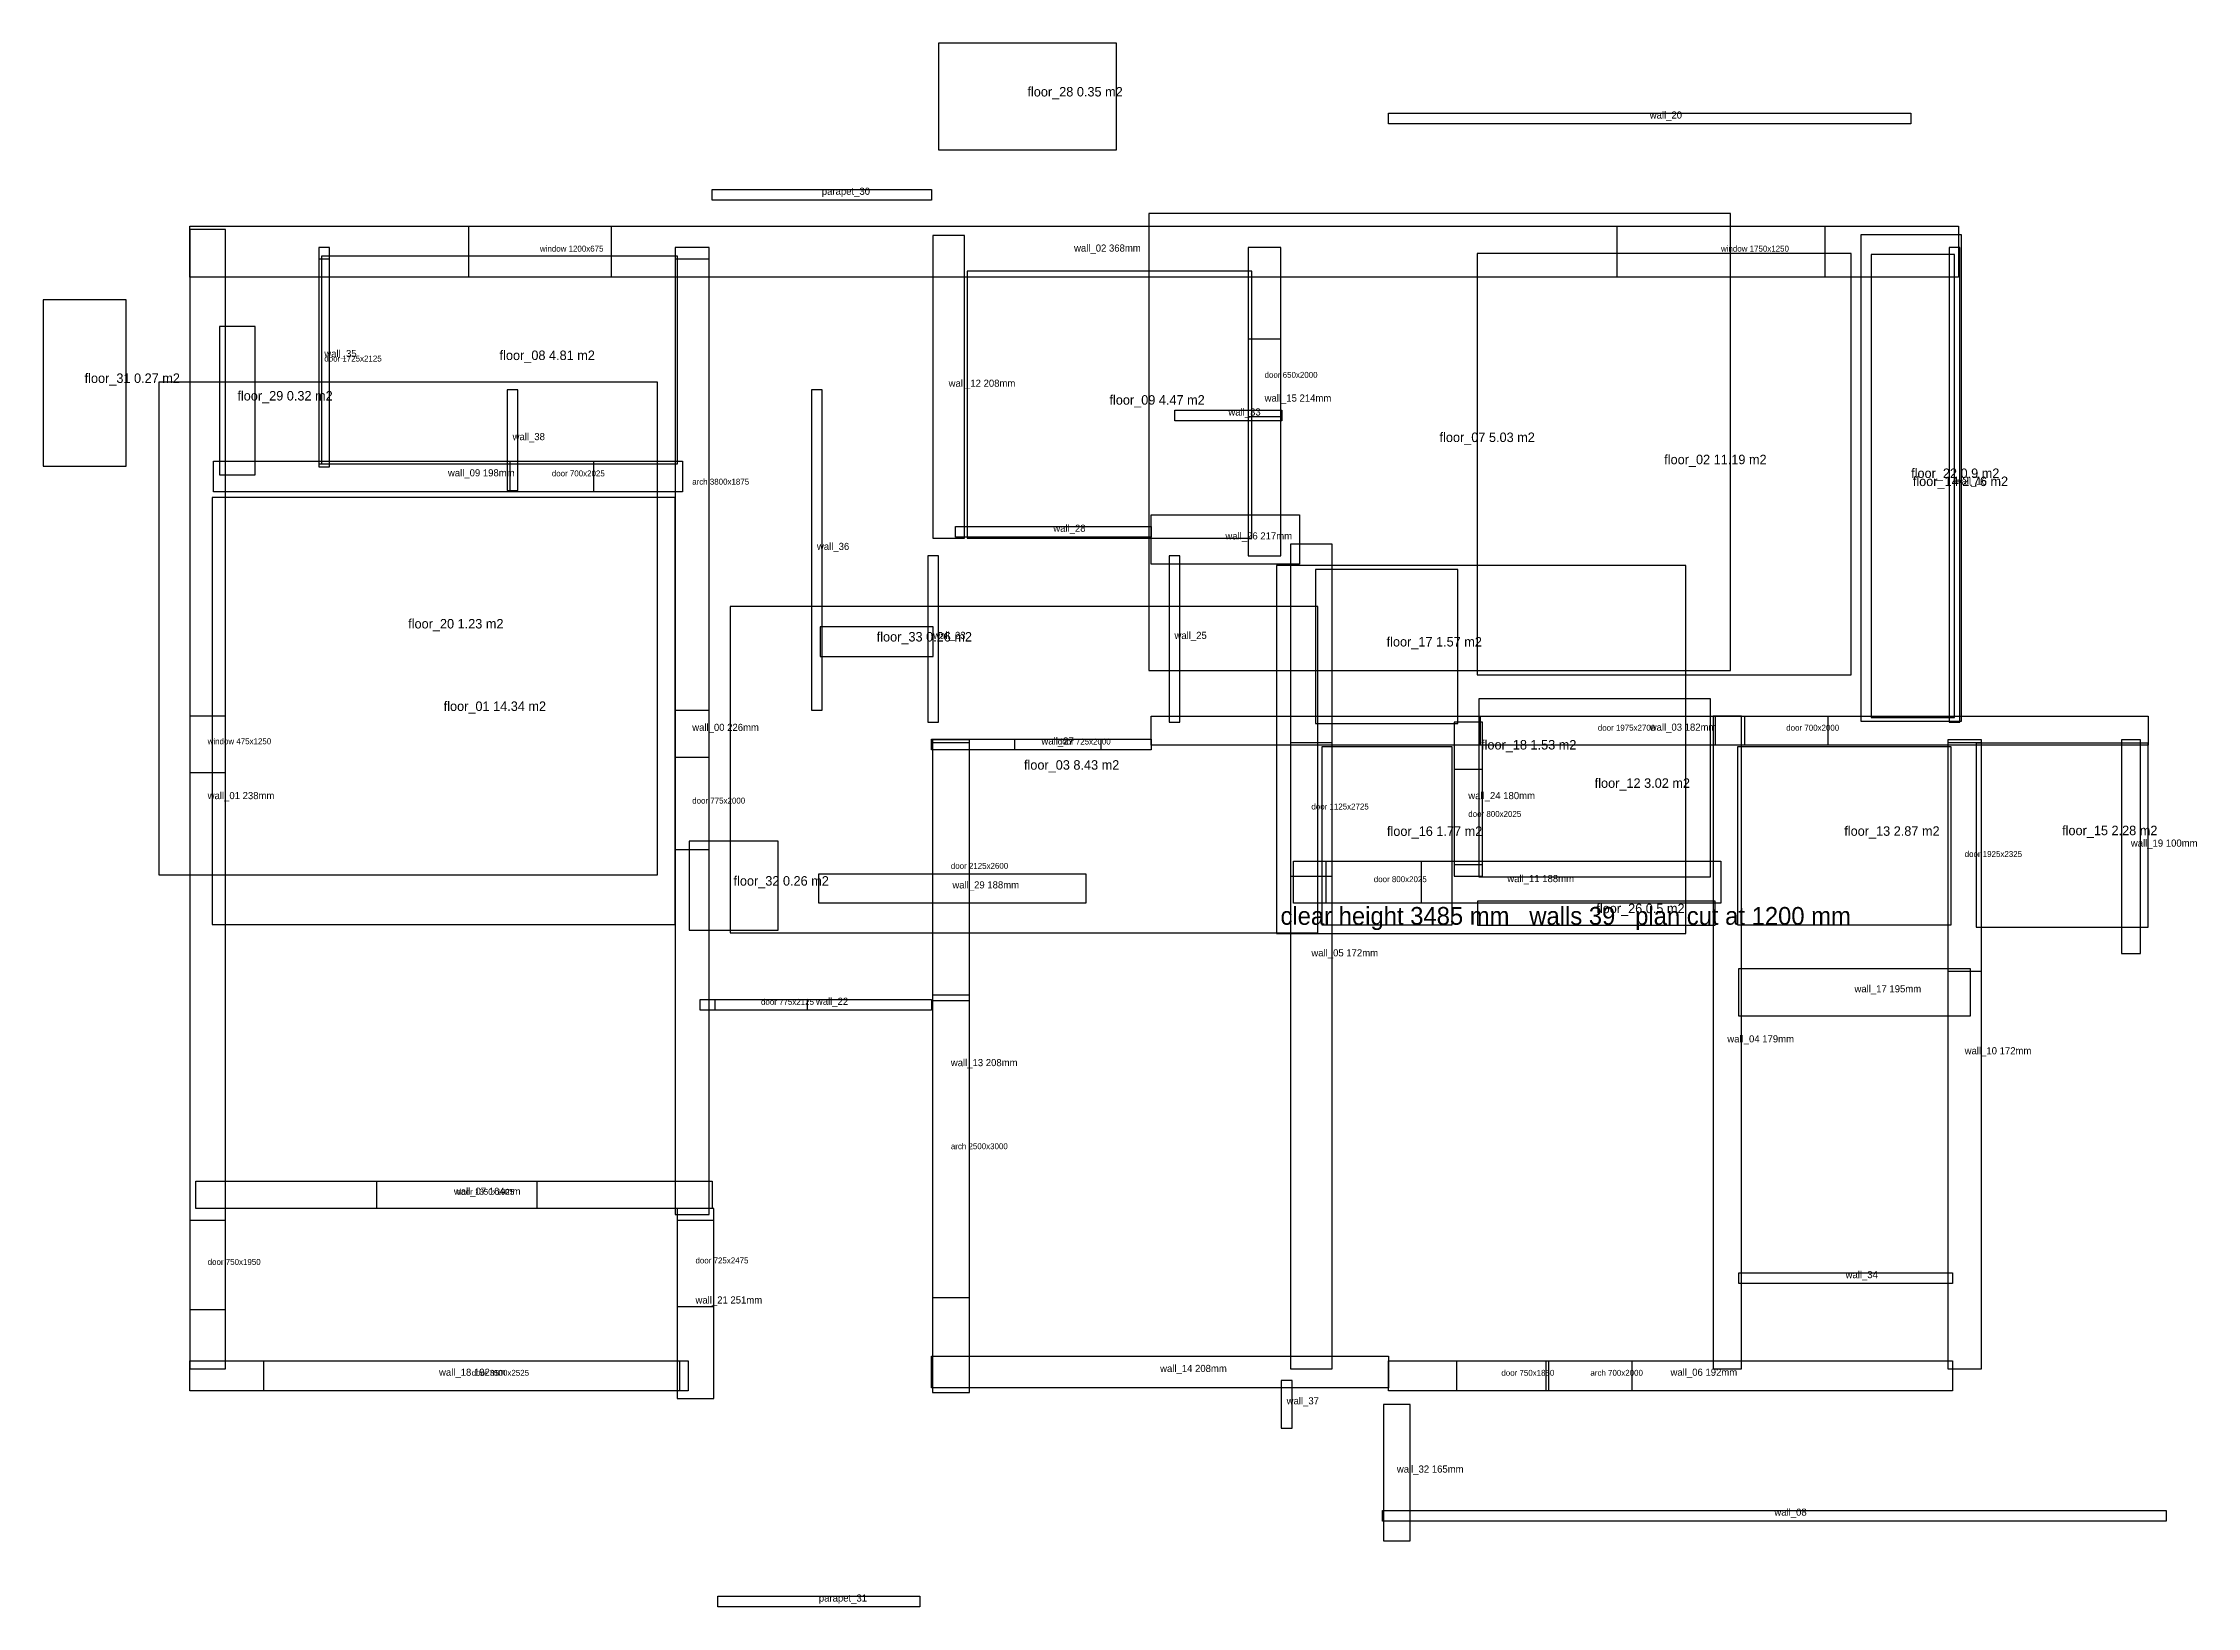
# Model space of a CAD drawing. Header units: metres. Extents: x -10 to 8, y -6 to 50000.
# Drawn here: x -10.42 to 7.72, y -5.75 to 7.43 of the extents above.
import ezdxf

# ---------------------------------------------------------------- set-up
doc = ezdxf.new("R2010")
doc.units = ezdxf.units.M
for name, color, linetype in [('DIMENSIONS', 3, 'Continuous'), ('LABELS', 4, 'Continuous'), ('OPENINGS', 1, 'Continuous'), ('SLABS', 8, 'Continuous'), ('WALLS', 7, 'Continuous')]:
    doc.layers.add(name, color=color, linetype=linetype)

msp = doc.modelspace()

# ---------------------------------------------------------------- linework, layer by layer
at = {"layer": 'OPENINGS'}
for points in [[(-6.839, 5.4585), (-6.839, 5.8868), (-5.639, 5.8868), (-5.639, 5.4585)], [(2.836, 5.4585), (2.836, 5.8868), (4.586, 5.8868), (4.586, 5.4585)], [(-8.1006, 3.884), (-8.0106, 3.884), (-8.0106, 5.609), (-8.1006, 5.609)], [(-5.0991, 1.809), (-4.813, 1.809), (-4.813, 5.609), (-5.0991, 5.609)], [(-0.271, 4.284), (0.0033, 4.284), (0.0033, 4.934), (-0.271, 4.934)], [(-6.489, 3.6495), (-6.489, 3.9078), (-5.789, 3.9078), (-5.789, 3.6495)], [(-9.1875, 1.284), (-8.889, 1.284), (-8.889, 1.759), (-9.1875, 1.759)], [(1.686, 1.5142), (1.686, 1.7567), (3.661, 1.7567), (3.661, 1.5142)], [(3.911, 1.5142), (3.911, 1.7567), (4.611, 1.7567), (4.611, 1.5142)], [(-2.933, -0.591), (-2.6214, -0.591), (-2.6214, 1.534), (-2.933, 1.534)], [(-2.239, 1.4742), (-2.239, 1.5642), (-1.514, 1.5642), (-1.514, 1.4742)], [(0.0845, 0.409), (0.436, 0.409), (0.436, 1.534), (0.0845, 1.534)], [(5.6212, -0.391), (5.9071, -0.391), (5.9071, 1.534), (5.6212, 1.534)], [(-5.0991, 0.634), (-4.813, 0.634), (-4.813, 1.409), (-5.0991, 1.409)], [(1.4621, 0.509), (1.7021, 0.509), (1.7021, 1.309), (1.4621, 1.309)], [(0.386, 0.1823), (0.386, 0.5362), (1.186, 0.5362), (1.186, 0.1823)], [(-4.764, -0.7195), (-4.764, -0.6295), (-3.989, -0.6295), (-3.989, -0.7195)], [(-2.933, -3.141), (-2.6214, -3.141), (-2.6214, -0.641), (-2.933, -0.641)], [(-7.614, -2.3896), (-7.614, -2.1609), (-6.264, -2.1609), (-6.264, -2.3896)], [(-9.1875, -3.241), (-8.889, -3.241), (-8.889, -2.491), (-9.1875, -2.491)], [(-5.0841, -3.216), (-4.773, -3.216), (-4.773, -2.491), (-5.0841, -2.491)], [(-8.564, -3.9267), (-8.564, -3.6744), (-5.064, -3.6744), (-5.064, -3.9267)], [(1.486, -3.9267), (1.486, -3.6744), (2.236, -3.6744), (2.236, -3.9267)], [(2.261, -3.9267), (2.261, -3.6744), (2.961, -3.6744), (2.961, -3.9267)]]:
    msp.add_lwpolyline(points, close=True, dxfattribs=at)
at = {"layer": 'SLABS'}
for points in [[(-2.882, 6.53), (-1.382, 6.53), (-1.382, 7.43), (-2.882, 7.43)], [(-1.11, 2.143), (3.79, 2.143), (3.79, 5.993), (-1.11, 5.993)], [(4.888, 1.715), (5.738, 1.715), (5.738, 5.815), (4.888, 5.815)], [(-8.079, 3.884), (-5.079, 3.884), (-5.079, 5.634), (-8.079, 5.634)], [(1.658, 2.106), (4.808, 2.106), (4.808, 5.656), (1.658, 5.656)], [(4.977, 1.747), (5.677, 1.747), (5.677, 5.647), (4.977, 5.647)], [(-2.641, 3.258), (-0.241, 3.258), (-0.241, 5.508), (-2.641, 5.508)], [(-10.425, 3.866), (-9.725, 3.866), (-9.725, 5.266), (-10.425, 5.266)], [(-8.938, 3.793), (-8.638, 3.793), (-8.638, 5.043), (-8.938, 5.043)], [(-9.449, 0.422), (-5.249, 0.422), (-5.249, 4.572), (-9.449, 4.572)], [(-9, 0.002), (-5.1, 0.002), (-5.1, 3.602), (-9, 3.602)], [(-0.035, -0.073), (3.415, -0.073), (3.415, 3.027), (-0.035, 3.027)], [(0.294, 1.695), (1.494, 1.695), (1.494, 2.995), (0.294, 2.995)], [(-4.636, -0.068), (0.314, -0.068), (0.314, 2.682), (-4.636, 2.682)], [(-3.877, 2.262), (-2.927, 2.262), (-2.927, 2.512), (-3.877, 2.512)], [(1.672, 0.404), (3.622, 0.404), (3.622, 1.904), (1.672, 1.904)], [(0.347, -0.001), (1.447, -0.001), (1.447, 1.499), (0.347, 1.499)], [(3.85, 0), (5.65, 0), (5.65, 1.5), (3.85, 1.5)], [(5.86, -0.02), (7.31, -0.02), (7.31, 1.53), (5.86, 1.53)], [(-4.983, -0.045), (-4.233, -0.045), (-4.233, 0.705), (-4.983, 0.705)], [(1.661, -0.002), (3.661, -0.002), (3.661, 0.198), (1.661, 0.198)]]:
    msp.add_lwpolyline(points, close=True, dxfattribs=at)
at = {"layer": 'WALLS'}
for points in [[(0.9108, 6.7488), (0.9108, 6.8388), (5.3108, 6.8388), (5.3108, 6.7488)], [(-4.7892, 6.1062), (-4.7892, 6.1962), (-2.9392, 6.1962), (-2.9392, 6.1062)], [(-9.1892, 5.4585), (-9.1892, 5.8868), (5.7108, 5.8868), (5.7108, 5.4585)], [(-9.1875, -3.7413), (-8.889, -3.7413), (-8.889, 5.8587), (-9.1875, 5.8587)], [(-2.9302, 3.2587), (-2.6614, 3.2587), (-2.6614, 5.8087), (-2.9302, 5.8087)], [(-8.1006, 3.8587), (-8.0106, 3.8587), (-8.0106, 5.7087), (-8.1006, 5.7087)], [(-5.0991, -2.4413), (-4.813, -2.4413), (-4.813, 5.7087), (-5.0991, 5.7087)], [(-0.271, 3.1087), (0.0033, 3.1087), (0.0033, 5.7087), (-0.271, 5.7087)], [(5.6342, 1.7087), (5.7242, 1.7087), (5.7242, 5.7087), (5.6342, 5.7087)], [(-6.5142, 3.6587), (-6.4242, 3.6587), (-6.4242, 4.5087), (-6.5142, 4.5087)], [(-3.9503, 1.8087), (-3.8603, 1.8087), (-3.8603, 4.5087), (-3.9503, 4.5087)], [(-0.8892, 4.2463), (-0.8892, 4.3363), (0.0108, 4.3363), (0.0108, 4.2463)], [(-8.9892, 3.6495), (-8.9892, 3.9078), (-5.0392, 3.9078), (-5.0392, 3.6495)], [(-1.0892, 3.0387), (-1.0892, 3.4555), (0.1608, 3.4555), (0.1608, 3.0387)], [(-2.7392, 3.2665), (-2.7392, 3.3565), (-1.0892, 3.3565), (-1.0892, 3.2665)], [(-2.9702, 1.7087), (-2.8802, 1.7087), (-2.8802, 3.1087), (-2.9702, 3.1087)], [(-0.938, 1.7087), (-0.848, 1.7087), (-0.848, 3.1087), (-0.938, 3.1087)], [(0.0845, -3.7413), (0.436, -3.7413), (0.436, 3.2087), (0.0845, 3.2087)], [(-1.0892, 1.5142), (-1.0892, 1.7567), (7.3108, 1.7567), (7.3108, 1.5142)], [(1.4621, 0.4087), (1.7021, 0.4087), (1.7021, 1.7087), (1.4621, 1.7087)], [(3.6449, -3.7413), (3.8839, -3.7413), (3.8839, 1.7587), (3.6449, 1.7587)], [(-2.9392, 1.4742), (-2.9392, 1.5642), (-1.0892, 1.5642), (-1.0892, 1.4742)], [(-2.933, -3.9413), (-2.6214, -3.9413), (-2.6214, 1.5587), (-2.933, 1.5587)], [(5.6212, -3.7413), (5.9071, -3.7413), (5.9071, 1.5587), (5.6212, 1.5587)], [(7.084, -0.2413), (7.2443, -0.2413), (7.2443, 1.5587), (7.084, 1.5587)], [(-3.8892, 0.1823), (-3.8892, 0.4304), (-1.6392, 0.4304), (-1.6392, 0.1823)], [(0.1108, 0.1823), (0.1108, 0.5362), (3.7108, 0.5362), (3.7108, 0.1823)], [(3.8608, -0.7711), (3.8608, -0.3672), (5.8108, -0.3672), (5.8108, -0.7711)], [(-4.8892, -0.7195), (-4.8892, -0.6295), (-2.9392, -0.6295), (-2.9392, -0.7195)], [(-9.1392, -2.3896), (-9.1392, -2.1609), (-4.7892, -2.1609), (-4.7892, -2.3896)], [(-5.0841, -3.9913), (-4.773, -3.9913), (-4.773, -2.3913), (-5.0841, -2.3913)], [(3.8608, -3.0228), (3.8608, -2.9328), (5.6608, -2.9328), (5.6608, -3.0228)], [(-9.1892, -3.9267), (-9.1892, -3.6744), (-4.9892, -3.6744), (-4.9892, -3.9267)], [(-2.9392, -3.9024), (-2.9392, -3.6344), (0.9108, -3.6344), (0.9108, -3.9024)], [(0.9108, -3.9267), (0.9108, -3.6744), (5.6608, -3.6744), (5.6608, -3.9267)], [(0.007, -4.2413), (0.097, -4.2413), (0.097, -3.8413), (0.007, -3.8413)], [(0.8679, -5.1913), (1.0929, -5.1913), (1.0929, -4.0413), (0.8679, -4.0413)], [(0.8608, -5.0245), (0.8608, -4.9345), (7.4608, -4.9345), (7.4608, -5.0245)], [(-4.7392, -5.7482), (-4.7392, -5.6582), (-3.0392, -5.6582), (-3.0392, -5.7482)]]:
    msp.add_lwpolyline(points, close=True, dxfattribs=at)

# ---------------------------------------------------------------- texts
at = {"layer": 'DIMENSIONS'}
msp.add_text('clear height 3485 mm   walls 39   plan cut at 1200 mm', height=0.15, dxfattribs=at).set_placement((0, 0))
at = {"layer": 'LABELS'}
for s, p in [('wall_20', (3.1108, 6.7938)), ('parapet_30', (-3.8642, 6.1512)), ('wall_02 368mm', (-1.7392, 5.67265)), ('wall_35', (-8.0556, 4.7837)), ('wall_12 208mm', (-2.7958, 4.5337)), ('wall_15 214mm', (-0.13385, 4.4087)), ('wall_33', (-0.4392, 4.2913)), ('wall_38', (-6.4692, 4.0837)), ('wall_09 198mm', (-7.0142, 3.77865)), ('wall_16', (5.6792, 3.7087)), ('wall_28', (-1.9142, 3.3115)), ('wall_26 217mm', (-0.4642, 3.2471)), ('wall_36', (-3.9053, 3.1587)), ('wall_23', (-2.9252, 2.4087)), ('wall_25', (-0.893, 2.4087)), ('wall_00 226mm', (-4.95605, 1.6337)), ('wall_03 182mm', (3.1108, 1.63545)), ('wall_27', (-2.0142, 1.5192)), ('wall_01 238mm', (-9.03825, 1.0587)), ('wall_24 180mm', (1.5821, 1.0587)), ('wall_19 100mm', (7.16415, 0.6587)), ('wall_29 188mm', (-2.7642, 0.30635)), ('wall_11 188mm', (1.9108, 0.35925)), ('wall_05 172mm', (0.26025, -0.2663)), ('wall_17 195mm', (4.8358, -0.56915)), ('wall_22', (-3.9142, -0.6745)), ('wall_04 179mm', (3.7644, -0.9913)), ('wall_10 172mm', (5.76415, -1.0913)), ('wall_13 208mm', (-2.7772, -1.1913)), ('wall_07 164mm', (-6.9642, -2.27525)), ('wall_34', (4.7608, -2.9778)), ('wall_21 251mm', (-4.92855, -3.1913)), ('wall_18 192mm', (-7.0892, -3.80055)), ('wall_14 208mm', (-1.0142, -3.7684)), ('wall_06 192mm', (3.2858, -3.80055)), ('wall_37', (0.052, -4.0413)), ('wall_32 165mm', (0.9804, -4.6163)), ('wall_08', (4.1608, -4.9795)), ('parapet_31', (-3.8892, -5.7032))]:
    msp.add_text(s, height=0.06, dxfattribs=at).set_placement(p)
at = {"layer": 'OPENINGS'}
for s, p in [('window 1200x675', (-6.239, 5.67265)), ('window 1750x1250', (3.711, 5.67265)), ('door 1725x2125', (-8.0556, 4.7465)), ('door 650x2000', (-0.13385, 4.609)), ('door 700x2025', (-6.139, 3.77865)), ('arch 3800x1875', (-4.95605, 3.709)), ('door 1975x2700', (2.6735, 1.63545)), ('door 700x2000', (4.261, 1.63545)), ('window 475x1250', (-9.03825, 1.5215)), ('door 725x2000', (-1.8765, 1.5192)), ('door 775x2000', (-4.95605, 1.0215)), ('door 1125x2725', (0.26025, 0.9715)), ('door 800x2025', (1.5821, 0.909)), ('door 1925x2325', (5.76415, 0.5715)), ('door 2125x2600', (-2.7772, 0.4715)), ('door 800x2025', (0.786, 0.35925)), ('door 775x2125', (-4.3765, -0.6745)), ('arch 2500x3000', (-2.7772, -1.891)), ('door 1350x1925', (-6.939, -2.27525)), ('door 750x1950', (-9.03825, -2.866)), ('door 725x2475', (-4.92855, -2.8535)), ('door 3500x2525', (-6.814, -3.80055)), ('door 750x1850', (1.861, -3.80055)), ('arch 700x2000', (2.611, -3.80055))]:
    msp.add_text(s, height=0.05, dxfattribs=at).set_placement(p)
at = {"layer": 'SLABS'}
for s, p in [('floor_28 0.35 m2', (-2.132, 6.98)), ('floor_08 4.81 m2', (-6.579, 4.759)), ('floor_31 0.27 m2', (-10.075, 4.566)), ('floor_29 0.32 m2', (-8.788, 4.418)), ('floor_09 4.47 m2', (-1.441, 4.383)), ('floor_07 5.03 m2', (1.34, 4.068)), ('floor_02 11.19 m2', (3.233, 3.881)), ('floor_22 0.9 m2', (5.313, 3.765)), ('floor_14 2.76 m2', (5.327, 3.697)), ('floor_20 1.23 m2', (-7.349, 2.497)), ('floor_33 0.26 m2', (-3.402, 2.387)), ('floor_17 1.57 m2', (0.894, 2.345)), ('floor_01 14.34 m2', (-7.05, 1.802)), ('floor_18 1.53 m2', (1.69, 1.477)), ('floor_03 8.43 m2', (-2.161, 1.307)), ('floor_12 3.02 m2', (2.647, 1.154)), ('floor_16 1.77 m2', (0.897, 0.749)), ('floor_13 2.87 m2', (4.75, 0.75)), ('floor_15 2.28 m2', (6.585, 0.755)), ('floor_32 0.26 m2', (-4.608, 0.33)), ('floor_26 0.5 m2', (2.661, 0.098))]:
    msp.add_text(s, height=0.08, dxfattribs=at).set_placement(p)

doc.saveas('drawing.dxf')
